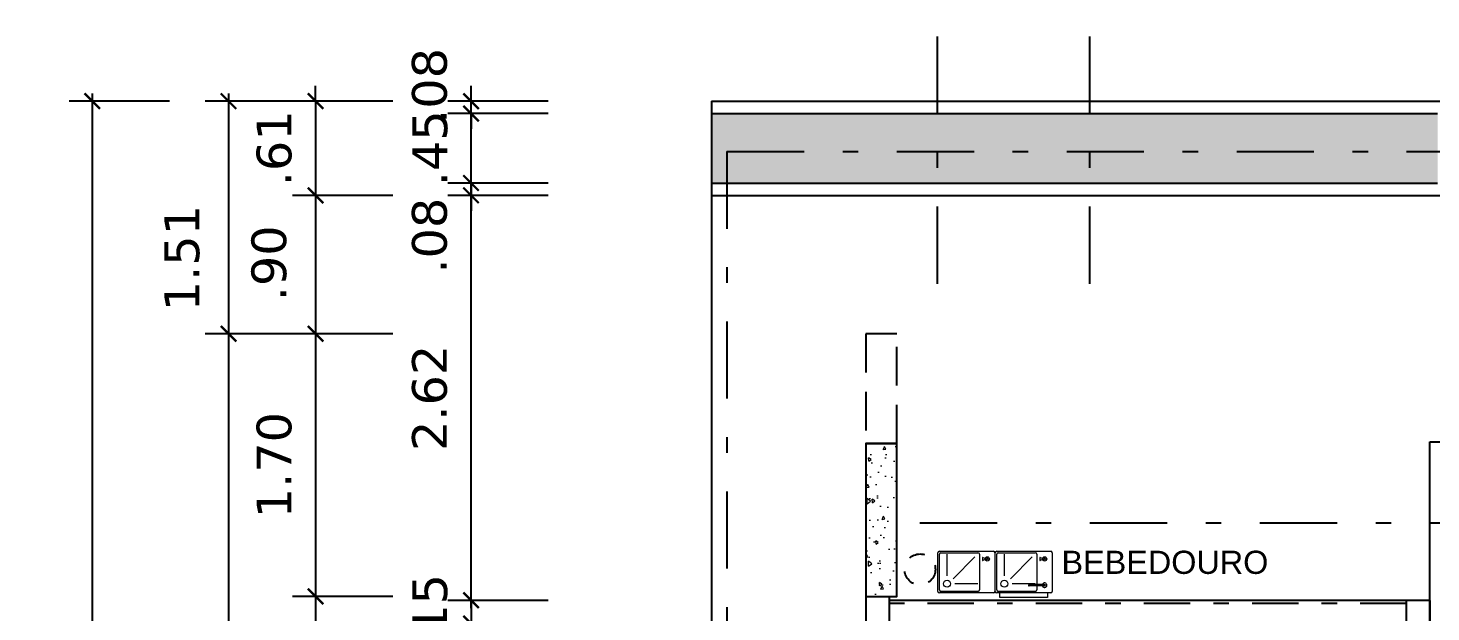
# Model space of a CAD drawing. Header units: inches. Extents: x -64 to 509, y -100 to 268.
# Drawn here: x 63.91 to 72.99, y 3.25 to 7.03 of the extents above; entities that cross this region are included whole.
import ezdxf
from ezdxf.enums import TextEntityAlignment as Align

# ---------------------------------------------------------------- set-up
doc = ezdxf.new("R2010")
doc.units = ezdxf.units.IN
doc.header["$MEASUREMENT"] = 0
doc.header["$PDMODE"] = 35
for name, pattern in [('DASHDOT2', [0.5, 0.25, -0.125, 0, -0.125]), ('DASHDOTX2', [2, 1, -0.5, 0, -0.5]), ('HIDDEN', [0.375, 0.25, -0.125]), ('HIDDEN2', [0.1875, 0.125, -0.0625])]:
    doc.linetypes.add(name, pattern=pattern)
for name, color, linetype in [('A-01', 1, 'Continuous'), ('ARQ_ESTRUTURA', 5, 'Continuous'), ('ARQ_REBOCO', 4, 'Continuous'), ('COTA', 1, 'Continuous'), ('Nivel', 2, 'Continuous'), ('PAREDE', 4, 'Continuous'), ('PISOS', 8, 'Continuous'), ('PROJ COBERTA', 8, 'DASHDOTX2'), ('PROJEÇÃO', 8, 'HIDDEN'), ('VISTA1', 1, 'Continuous')]:
    doc.layers.add(name, color=color, linetype=linetype)
doc.layers.add('BANHEIRO', color=1, linetype='Continuous', lineweight=20)
doc.layers.add('HAT', color=8, linetype='Continuous', lineweight=15)
doc.styles.add('AMB125', font='verdana.ttf')
doc.styles.add('ARIAL', font='arial.ttf')
doc.dimstyles.new('COTA125$0', dxfattribs={"dimtxt": 0.225, "dimasz": 0.1, "dimexe": 0.15, "dimexo": 0.5, "dimgap": 0.15, "dimtad": 1, "dimzin": 4, "dimdsep": 46, "dimtxsty": 'AMB125', "dimblk": 'ARCHTICK', "dimcen": -0.1, "dimdle": 0.05, "dimclrd": 256, "dimclre": 256, "dimclrt": 3, "dimadec": 0, "dimazin": 0, "dimtfac": 1, "dimtix": 1, "dimtmove": 2, "dimatfit": 3, "dimldrblk": 'OPEN30', "dimfxl": 0.5, "dimfxlon": 1, "dimtvp": 0.5, "dimtfillclr": 2, "dimtolj": 1, "dimtzin": 4, "dimarcsym": 0})

# ---------------------------------------------------------------- blocks, each defined once
blk = doc.blocks.new('_ArchTick')
at = {"color": 0, "linetype": 'ByBlock', "const_width": 0.15}
blk.add_lwpolyline([(-0.5, -0.5), (0.5, 0.5)], dxfattribs=at)
blk = doc.blocks.new('*D164')
at = {"layer": 'COTA', "lineweight": -2, "transparency": 16777216}
for p, q in [((69.3303, 8.808), (69.3303, 9.458)), ((69.5303, 8.808), (69.5303, 9.458)), ((69.3303, 9.308), (69.2303, 9.308)), ((69.3303, 9.308), (69.5303, 9.308)), ((69.5303, 9.308), (69.6303, 9.308))]:
    blk.add_line(p, q, dxfattribs=at)
at = {"layer": 'DEFPOINTS', "color": 0, "transparency": 16777216}
for p in [(69.5303, 9.308), (69.3303, 5.0504), (69.5303, 5.0504)]:
    blk.add_point(p, dxfattribs=at)
at = {"layer": 'COTA', "lineweight": -2, "transparency": 16777216, "xscale": 0.1, "yscale": 0.1, "zscale": 0.1}
blk.add_blockref('_ArchTick', (69.3303, 9.308), dxfattribs=at)
at = {"layer": 'COTA', "lineweight": -2, "transparency": 16777216, "xscale": 0.1, "yscale": 0.1, "zscale": 0.1, "rotation": 180}
blk.add_blockref('_ArchTick', (69.5303, 9.308), dxfattribs=at)
at = {"layer": 'COTA', "color": 2, "transparency": 16777216, "insert": (69.4303, 9.5752), "char_height": 0.225, "attachment_point": 5, "style": 'AMB125'}
blk.add_mtext('\\A1;.20', dxfattribs=at)
blk = doc.blocks.new('_Open30')
at = {"color": 0, "linetype": 'ByBlock', "lineweight": -2}
for p, q in [((-1, 0.268), (0, 0)), ((0, 0), (-1, -0.268)), ((0, 0), (-1, 0))]:
    blk.add_line(p, q, dxfattribs=at)
blk = doc.blocks.new('*D142')
at = {"layer": 'COTA', "lineweight": -2, "transparency": 16777216}
for p, q in [((68.3303, 8.808), (68.3303, 9.458)), ((69.3303, 8.808), (69.3303, 9.458)), ((69.3803, 9.308), (68.2803, 9.308))]:
    blk.add_line(p, q, dxfattribs=at)
at = {"layer": 'DEFPOINTS', "color": 0, "transparency": 16777216}
for p in [(68.3303, 9.308), (68.3303, 6.4754), (69.3303, 5.0504)]:
    blk.add_point(p, dxfattribs=at)
at = {"layer": 'COTA', "lineweight": -2, "transparency": 16777216, "xscale": 0.1, "yscale": 0.1, "zscale": 0.1, "rotation": 180}
blk.add_blockref('_ArchTick', (68.3303, 9.308), dxfattribs=at)
at = {"layer": 'COTA', "lineweight": -2, "transparency": 16777216, "xscale": 0.1, "yscale": 0.1, "zscale": 0.1}
blk.add_blockref('_ArchTick', (69.3303, 9.308), dxfattribs=at)
at = {"layer": 'COTA', "color": 2, "transparency": 16777216, "insert": (68.8303, 9.5751), "char_height": 0.225, "attachment_point": 5, "style": 'AMB125'}
blk.add_mtext('\\A1;1.00', dxfattribs=at)
blk = doc.blocks.new('*D130')
at = {"layer": 'COTA', "lineweight": -2, "transparency": 16777216}
for p, q in [((66.7748, 3.3254), (66.7748, 3.4254)), ((67.2748, 3.3254), (66.6248, 3.3254)), ((66.7748, 3.3254), (66.7748, 3.1754)), ((67.2748, 3.1754), (66.6248, 3.1754)), ((66.7748, 3.1754), (66.7748, 3.0754))]:
    blk.add_line(p, q, dxfattribs=at)
at = {"layer": 'DEFPOINTS', "color": 0, "transparency": 16777216}
for p in [(72.9803, 3.3254), (66.7748, 3.1754), (72.8303, 3.1754)]:
    blk.add_point(p, dxfattribs=at)
at = {"layer": 'COTA', "lineweight": -2, "transparency": 16777216, "xscale": 0.1, "yscale": 0.1, "zscale": 0.1}
for p, rotation in [((66.7748, 3.3254), 270), ((66.7748, 3.1754), 90)]:
    blk.add_blockref('_ArchTick', p, dxfattribs=dict(at, rotation=rotation))
at = {"layer": 'COTA', "color": 2, "transparency": 16777216, "insert": (66.5096, 3.2504), "char_height": 0.225, "attachment_point": 5, "rotation": 90, "style": 'AMB125'}
blk.add_mtext('\\A1;.15', dxfattribs=at)
blk = doc.blocks.new('*D30')
at = {"layer": 'COTA', "lineweight": -2, "transparency": 16777216}
for p, q in [((72.9803, 8.808), (72.9803, 9.458)), ((75.3303, 8.808), (75.3303, 9.458)), ((72.9303, 9.308), (75.3803, 9.308))]:
    blk.add_line(p, q, dxfattribs=at)
at = {"layer": 'DEFPOINTS', "color": 0, "transparency": 16777216}
for p in [(75.3303, 9.308), (75.3303, 6.0504), (72.9803, 3.3254)]:
    blk.add_point(p, dxfattribs=at)
at = {"layer": 'COTA', "lineweight": -2, "transparency": 16777216, "xscale": 0.1, "yscale": 0.1, "zscale": 0.1, "rotation": 180}
blk.add_blockref('_ArchTick', (72.9803, 9.308), dxfattribs=at)
at = {"layer": 'COTA', "lineweight": -2, "transparency": 16777216, "xscale": 0.1, "yscale": 0.1, "zscale": 0.1}
blk.add_blockref('_ArchTick', (75.3303, 9.308), dxfattribs=at)
at = {"layer": 'COTA', "color": 2, "transparency": 16777216, "insert": (74.1553, 9.5752), "char_height": 0.225, "attachment_point": 5, "style": 'AMB125'}
blk.add_mtext('\\A1;2.35', dxfattribs=at)
blk = doc.blocks.new('*D31')
at = {"layer": 'COTA', "lineweight": -2, "transparency": 16777216}
for p, q in [((69.5303, 8.808), (69.5303, 9.458)), ((72.9803, 8.808), (72.9803, 9.458)), ((69.4803, 9.308), (73.0303, 9.308))]:
    blk.add_line(p, q, dxfattribs=at)
at = {"layer": 'DEFPOINTS', "color": 0, "transparency": 16777216}
for p in [(72.9803, 9.308), (69.5303, 5.0504), (72.9803, 3.3254)]:
    blk.add_point(p, dxfattribs=at)
at = {"layer": 'COTA', "lineweight": -2, "transparency": 16777216, "xscale": 0.1, "yscale": 0.1, "zscale": 0.1, "rotation": 180}
blk.add_blockref('_ArchTick', (69.5303, 9.308), dxfattribs=at)
at = {"layer": 'COTA', "lineweight": -2, "transparency": 16777216, "xscale": 0.1, "yscale": 0.1, "zscale": 0.1}
blk.add_blockref('_ArchTick', (72.9803, 9.308), dxfattribs=at)
at = {"layer": 'COTA', "color": 2, "transparency": 16777216, "insert": (71.2553, 9.5752), "char_height": 0.225, "attachment_point": 5, "style": 'AMB125'}
blk.add_mtext('\\A1;3.45', dxfattribs=at)
blk = doc.blocks.new('*D62')
at = {"layer": 'COTA', "lineweight": -2, "transparency": 16777216}
for p, q in [((65.7685, 5.9957), (65.7685, 5.0004)), ((66.2685, 5.9457), (65.6185, 5.9457)), ((66.2685, 5.0504), (65.6185, 5.0504))]:
    blk.add_line(p, q, dxfattribs=at)
at = {"layer": 'DEFPOINTS', "color": 0, "transparency": 16777216}
for p in [(68.3303, 5.9457), (65.7685, 5.0504), (69.3303, 5.0504)]:
    blk.add_point(p, dxfattribs=at)
at = {"layer": 'COTA', "lineweight": -2, "transparency": 16777216, "xscale": 0.1, "yscale": 0.1, "zscale": 0.1}
for p, rotation in [((65.7685, 5.9457), 90), ((65.7685, 5.0504), 270)]:
    blk.add_blockref('_ArchTick', p, dxfattribs=dict(at, rotation=rotation))
at = {"layer": 'COTA', "color": 2, "transparency": 16777216, "insert": (65.468, 5.5063), "char_height": 0.225, "attachment_point": 5, "rotation": 90, "style": 'AMB125'}
blk.add_mtext('\\A1;.90', dxfattribs=at)
blk = doc.blocks.new('*D63')
at = {"layer": 'COTA', "lineweight": -2, "transparency": 16777216}
for p, q in [((65.7685, 5.1004), (65.7685, 3.3004)), ((66.2685, 5.0504), (65.6185, 5.0504)), ((66.2685, 3.3504), (65.6185, 3.3504))]:
    blk.add_line(p, q, dxfattribs=at)
at = {"layer": 'DEFPOINTS', "color": 0, "transparency": 16777216}
for p in [(69.3303, 5.0504), (65.7685, 3.3504), (68.4303, 3.3504)]:
    blk.add_point(p, dxfattribs=at)
at = {"layer": 'COTA', "lineweight": -2, "transparency": 16777216, "xscale": 0.1, "yscale": 0.1, "zscale": 0.1}
for p, rotation in [((65.7685, 5.0504), 90), ((65.7685, 3.3504), 270)]:
    blk.add_blockref('_ArchTick', p, dxfattribs=dict(at, rotation=rotation))
at = {"layer": 'COTA', "color": 2, "transparency": 16777216, "insert": (65.5014, 4.2004), "char_height": 0.225, "attachment_point": 5, "rotation": 90, "style": 'AMB125'}
blk.add_mtext('\\A1;1.70', dxfattribs=at)
blk = doc.blocks.new('*D64')
at = {"layer": 'COTA', "lineweight": -2, "transparency": 16777216}
for p, q in [((65.7685, 3.4004), (65.7685, -17.0998)), ((66.2685, 3.3504), (65.6185, 3.3504)), ((66.2685, -17.0498), (65.6185, -17.0498))]:
    blk.add_line(p, q, dxfattribs=at)
at = {"layer": 'DEFPOINTS', "color": 0, "transparency": 16777216}
for p in [(68.4303, 3.3504), (65.7685, -17.0498), (68.4303, -17.0498)]:
    blk.add_point(p, dxfattribs=at)
at = {"layer": 'COTA', "lineweight": -2, "transparency": 16777216, "xscale": 0.1, "yscale": 0.1, "zscale": 0.1}
for p, rotation in [((65.7685, 3.3504), 90), ((65.7685, -17.0498), 270)]:
    blk.add_blockref('_ArchTick', p, dxfattribs=dict(at, rotation=rotation))
at = {"layer": 'COTA', "color": 2, "transparency": 16777216, "insert": (65.5013, -6.8497), "char_height": 0.225, "attachment_point": 5, "rotation": 90, "style": 'AMB125'}
blk.add_mtext('\\A1;20.40', dxfattribs=at)
blk = doc.blocks.new('*D65')
at = {"layer": 'COTA', "lineweight": -2, "transparency": 16777216}
for p, q in [((65.705, 6.5554), (65.055, 6.5554)), ((65.205, 6.6054), (65.205, 5.0004)), ((65.705, 5.0504), (65.055, 5.0504))]:
    blk.add_line(p, q, dxfattribs=at)
at = {"layer": 'DEFPOINTS', "color": 0, "transparency": 16777216}
for p in [(68.3303, 6.5554), (65.205, 5.0504), (69.3303, 5.0504)]:
    blk.add_point(p, dxfattribs=at)
at = {"layer": 'COTA', "lineweight": -2, "transparency": 16777216, "xscale": 0.1, "yscale": 0.1, "zscale": 0.1}
for p, rotation in [((65.205, 6.5554), 90), ((65.205, 5.0504), 270)]:
    blk.add_blockref('_ArchTick', p, dxfattribs=dict(at, rotation=rotation))
at = {"layer": 'COTA', "color": 2, "transparency": 16777216, "insert": (64.9051, 5.5397), "char_height": 0.225, "attachment_point": 5, "rotation": 90, "style": 'AMB125'}
blk.add_mtext('\\A1;1.51', dxfattribs=at)
blk = doc.blocks.new('*D66')
at = {"layer": 'COTA', "lineweight": -2, "transparency": 16777216}
for p, q in [((65.205, 5.1004), (65.205, -18.7996)), ((65.705, 5.0504), (65.055, 5.0504)), ((65.705, -18.7496), (65.055, -18.7496))]:
    blk.add_line(p, q, dxfattribs=at)
at = {"layer": 'DEFPOINTS', "color": 0, "transparency": 16777216}
for p in [(69.3303, 5.0504), (65.205, -18.7496), (69.3303, -18.7496)]:
    blk.add_point(p, dxfattribs=at)
at = {"layer": 'COTA', "lineweight": -2, "transparency": 16777216, "xscale": 0.1, "yscale": 0.1, "zscale": 0.1}
for p, rotation in [((65.205, 5.0504), 90), ((65.205, -18.7496), 270)]:
    blk.add_blockref('_ArchTick', p, dxfattribs=dict(at, rotation=rotation))
at = {"layer": 'COTA', "color": 2, "transparency": 16777216, "insert": (64.9374, -6.8496), "char_height": 0.225, "attachment_point": 5, "rotation": 90, "style": 'AMB125'}
blk.add_mtext('\\A1;23.80', dxfattribs=at)
blk = doc.blocks.new('corte')
at = {"layer": 'A-01', "color": 4}
for p, q in [((0, 0.6935), (0, -0.6935)), ((0, 0.6935), (0.6935, 0)), ((0, -0.6935), (0.6935, 0))]:
    blk.add_line(p, q, dxfattribs=at)
at = {"layer": 'A-01', "color": 4, "linetype": 'DASHDOT2', "ltscale": 2}
blk.add_line((0, -6.1383), (0, -0.4904), dxfattribs=at)
at = {"layer": 'A-01', "color": 2}
for points in [[(0.227, 0.4471), (0.1871, 0.487), (0.1902, 0.4594), (0.1533, 0.5239), (0.1564, 0.4778), (0.1103, 0.567), (0.1226, 0.484), (0.0673, 0.61), (0.0857, 0.4932), (0.0212, 0.6592), (0.0488, 0.4993), (0.0181, 0.5701), (0.0212, 0.5055)], [(0.6726, 0.0012), (0.6419, 0.035), (0.6603, -0.0142), (0.5743, 0.1027), (0.6357, -0.0357), (0.4974, 0.1796), (0.6111, -0.0634), (0.4452, 0.2287), (0.5835, -0.088), (0.5005, 0.0381), (0.562, -0.1126), (0.4974, -0.0265), (0.5435, -0.1372), (0.4913, -0.0757), (0.522, -0.1525), (0.4882, -0.1187), (0.5036, -0.1679), (0.479, -0.1525), (0.4913, -0.1894), (0.4667, -0.1741), (0.4729, -0.2048), (0.4575, -0.1987), (0.4575, -0.2202), (0.4452, -0.2202), (0.4391, -0.2417)], [(0.224, -0.4539), (0.2147, -0.4508), (0.2086, -0.4692), (0.1902, -0.46), (0.184, -0.4938), (0.1625, -0.4754), (0.1687, -0.5092), (0.1379, -0.4815), (0.1502, -0.5246), (0.1011, -0.4846), (0.1318, -0.5461), (0.0703, -0.4908), (0.1072, -0.5707), (0.0396, -0.4969), (0.0857, -0.5953), (0.0089, -0.5092), (0.0611, -0.6138), (0.0089, -0.5707), (0.0427, -0.6353), (0.0119, -0.6138), (0.0212, -0.6537)]]:
    blk.add_lwpolyline(points, dxfattribs=at)
at = {"layer": 'A-01', "color": 4}
blk.add_circle((0, 0), 0.4904, dxfattribs=at)
blk = doc.blocks.new('*D386')
at = {"layer": 'COTA', "lineweight": -2, "transparency": 16777216}
for p, q in [((65.7685, 6.5554), (65.7685, 6.6554)), ((66.2685, 6.5554), (65.6185, 6.5554)), ((65.7685, 6.5554), (65.7685, 5.9457)), ((66.2685, 5.9457), (65.6185, 5.9457)), ((65.7685, 5.9457), (65.7685, 5.8457))]:
    blk.add_line(p, q, dxfattribs=at)
at = {"layer": 'DEFPOINTS', "color": 0, "transparency": 16777216}
for p in [(68.3303, 6.5554), (65.7685, 5.9457), (68.3303, 5.9457)]:
    blk.add_point(p, dxfattribs=at)
at = {"layer": 'COTA', "lineweight": -2, "transparency": 16777216, "xscale": 0.1, "yscale": 0.1, "zscale": 0.1}
for p, rotation in [((65.7685, 6.5554), 270), ((65.7685, 5.9457), 90)]:
    blk.add_blockref('_ArchTick', p, dxfattribs=dict(at, rotation=rotation))
at = {"layer": 'COTA', "color": 2, "transparency": 16777216, "insert": (65.5015, 6.2505), "char_height": 0.225, "attachment_point": 5, "rotation": 90, "style": 'AMB125'}
blk.add_mtext('\\A1;.61', dxfattribs=at)
blk = doc.blocks.new('*D387')
at = {"layer": 'COTA', "lineweight": -2, "transparency": 16777216}
for p, q in [((66.7748, 3.2754), (66.7748, 5.9957)), ((67.2748, 5.9457), (66.6248, 5.9457)), ((67.2748, 3.3254), (66.6248, 3.3254))]:
    blk.add_line(p, q, dxfattribs=at)
at = {"layer": 'DEFPOINTS', "color": 0, "transparency": 16777216}
for p in [(66.7748, 5.9457), (68.3303, 5.9457), (72.9803, 3.3254)]:
    blk.add_point(p, dxfattribs=at)
at = {"layer": 'COTA', "lineweight": -2, "transparency": 16777216, "xscale": 0.1, "yscale": 0.1, "zscale": 0.1}
for p, rotation in [((66.7748, 5.9457), 90), ((66.7748, 3.3254), 270)]:
    blk.add_blockref('_ArchTick', p, dxfattribs=dict(at, rotation=rotation))
at = {"layer": 'COTA', "color": 2, "transparency": 16777216, "insert": (66.5076, 4.6355), "char_height": 0.225, "attachment_point": 5, "rotation": 90, "style": 'AMB125'}
blk.add_mtext('\\A1;2.62', dxfattribs=at)
blk = doc.blocks.new('*D397')
at = {"layer": 'COTA', "lineweight": -2, "transparency": 16777216}
for p, q in [((66.7748, 6.0257), (66.7748, 6.1257)), ((67.2748, 6.0257), (66.6248, 6.0257)), ((66.7748, 5.9457), (66.7748, 6.0257)), ((67.2748, 5.9457), (66.6248, 5.9457)), ((66.7748, 5.9457), (66.7748, 5.8457))]:
    blk.add_line(p, q, dxfattribs=at)
at = {"layer": 'DEFPOINTS', "color": 0, "transparency": 16777216}
for p in [(66.7748, 6.0257), (68.3303, 6.0257), (68.3303, 5.9457)]:
    blk.add_point(p, dxfattribs=at)
at = {"layer": 'COTA', "lineweight": -2, "transparency": 16777216, "xscale": 0.1, "yscale": 0.1, "zscale": 0.1}
for p, rotation in [((66.7748, 6.0257), 270), ((66.7748, 5.9457), 90)]:
    blk.add_blockref('_ArchTick', p, dxfattribs=dict(at, rotation=rotation))
at = {"layer": 'COTA', "color": 2, "transparency": 16777216, "insert": (66.5072, 5.6851), "char_height": 0.225, "attachment_point": 5, "rotation": 90, "style": 'AMB125'}
blk.add_mtext('\\A1;.08', dxfattribs=at)
blk = doc.blocks.new('*D398')
at = {"layer": 'COTA', "lineweight": -2, "transparency": 16777216}
for p, q in [((66.7748, 6.4754), (66.7748, 6.5754)), ((67.2748, 6.4754), (66.6248, 6.4754)), ((66.7748, 6.0257), (66.7748, 6.4754)), ((67.2748, 6.0257), (66.6248, 6.0257)), ((66.7748, 6.0257), (66.7748, 5.9257))]:
    blk.add_line(p, q, dxfattribs=at)
at = {"layer": 'DEFPOINTS', "color": 0, "transparency": 16777216}
for p in [(66.7748, 6.4754), (68.3303, 6.4754), (68.3303, 6.0257)]:
    blk.add_point(p, dxfattribs=at)
at = {"layer": 'COTA', "lineweight": -2, "transparency": 16777216, "xscale": 0.1, "yscale": 0.1, "zscale": 0.1}
for p, rotation in [((66.7748, 6.4754), 270), ((66.7748, 6.0257), 90)]:
    blk.add_blockref('_ArchTick', p, dxfattribs=dict(at, rotation=rotation))
at = {"layer": 'COTA', "color": 2, "transparency": 16777216, "insert": (66.51, 6.2505), "char_height": 0.225, "attachment_point": 5, "rotation": 90, "style": 'AMB125'}
blk.add_mtext('\\A1;.45', dxfattribs=at)
blk = doc.blocks.new('*D399')
at = {"layer": 'COTA', "lineweight": -2, "transparency": 16777216}
for p, q in [((66.7748, 6.5554), (66.7748, 6.6554)), ((67.2748, 6.5554), (66.6248, 6.5554)), ((66.7748, 6.4754), (66.7748, 6.5554)), ((67.2748, 6.4754), (66.6248, 6.4754)), ((66.7748, 6.4754), (66.7748, 6.3754))]:
    blk.add_line(p, q, dxfattribs=at)
at = {"layer": 'DEFPOINTS', "color": 0, "transparency": 16777216}
for p in [(66.7748, 6.5554), (68.3303, 6.5554), (68.3303, 6.4754)]:
    blk.add_point(p, dxfattribs=at)
at = {"layer": 'COTA', "lineweight": -2, "transparency": 16777216, "xscale": 0.1, "yscale": 0.1, "zscale": 0.1}
for p, rotation in [((66.7748, 6.5554), 270), ((66.7748, 6.4754), 90)]:
    blk.add_blockref('_ArchTick', p, dxfattribs=dict(at, rotation=rotation))
at = {"layer": 'COTA', "color": 2, "transparency": 16777216, "insert": (66.5072, 6.6541), "char_height": 0.225, "attachment_point": 5, "rotation": 90, "style": 'AMB125'}
blk.add_mtext('\\A1;.08', dxfattribs=at)
blk = doc.blocks.new('A$C164B22D6')
for p, q in [((-0.36, 0.01), (-0.36, 0.26)), ((-0.35, 0.27), (0, 0.27)), ((-0.35, 0.02), (-0.35, 0.25)), ((-0.34, 0.26), (-0.1, 0.26)), ((-0.3, 0.11), (-0.3, 0.25)), ((-0.1196, 0.233), (-0.261, 0.0916)), ((-0.09, 0.25), (-0.09, 0.02)), ((-0.07, 0.2286), (-0.07, 0.2114)), ((-0.0687, 0.2296), (-0.0534, 0.2245)), ((-0.0534, 0.2155), (-0.0687, 0.2104)), ((0.01, 0.26), (0.01, 0.01)), ((0.011, 0.01), (0.011, 0.26)), ((0.021, 0.27), (0.371, 0.27)), ((0.021, 0.02), (0.021, 0.25)), ((0.031, 0.26), (0.271, 0.26)), ((0.071, 0.11), (0.071, 0.25)), ((0.2514, 0.233), (0.11, 0.0916)), ((0.281, 0.25), (0.281, 0.055)), ((0.301, 0.2286), (0.301, 0.2114)), ((0.3023, 0.2296), (0.3176, 0.2245)), ((0.3176, 0.2155), (0.3023, 0.2104)), ((0.381, 0.26), (0.381, 0.01)), ((0, 0), (-0.35, 0)), ((-0.1, 0.01), (-0.34, 0.01)), ((-0.1, 0.06), (-0.25, 0.06)), ((0.041, 0), (0.021, 0)), ((0.271, 0.01), (0.031, 0.01)), ((0.041, -0.03), (0.041, 0)), ((0.351, 0), (0.041, 0)), ((0.271, 0.06), (0.121, 0.06)), ((0.331, 0.055), (0.231, 0.055)), ((0.331, 0.045), (0.231, 0.045)), ((0.281, 0.045), (0.281, 0.02)), ((0.371, 0), (0.351, 0)), ((0.351, 0), (0.351, -0.03)), ((0.351, -0.03), (0.041, -0.03))]:
    blk.add_line(p, q)
for centre, radius in [((-0.04, 0.22), 0.0142), ((-0.04, 0.22), 0.00596), ((0.331, 0.22), 0.0142), ((0.331, 0.22), 0.00596), ((-0.3, 0.06), 0.0223), ((0.071, 0.06), 0.0223)]:
    blk.add_circle(centre, radius)
for centre, radius, start, end in [((-0.35, 0.26), 0.01, 90, 180), ((-0.34, 0.25), 0.01, 90, 180), ((-0.1, 0.25), 0.01, 0, 90), ((-0.069, 0.2286), 0.001, 71.56505, 180), ((-0.069, 0.2114), 0.001, 180, 288.43495), ((0, 0.26), 0.01, 0, 90), ((0.021, 0.26), 0.01, 90, 180), ((0.031, 0.25), 0.01, 90, 180), ((0.271, 0.25), 0.01, 0, 90), ((0.302, 0.2286), 0.001, 71.56505, 180), ((0.302, 0.2114), 0.001, 180, 288.43495), ((0.371, 0.26), 0.01, 0, 90), ((-0.35, 0.01), 0.01, 180, 270), ((-0.34, 0.02), 0.01, 180, 270), ((-0.1, 0.02), 0.01, 270, 0), ((0, 0.01), 0.01, 270, 0), ((0.021, 0.01), 0.01, 180, 270), ((0.031, 0.02), 0.01, 180, 270), ((0.231, 0.05), 0.005, 90, 270), ((0.271, 0.02), 0.01, 270, 0), ((0.331, 0.05), 0.0147, 199.9134, 160.0866), ((0.331, 0.05), 0.00499, 270, 90), ((0.371, 0.01), 0.01, 270, 0)]:
    blk.add_arc(centre, radius, start, end)
blk = doc.blocks.new('*D484')
at = {"layer": 'COTA', "lineweight": -2, "transparency": 16777216}
for p, q in [((64.823, 6.5554), (64.173, 6.5554)), ((64.323, 6.6054), (64.323, -20.3046)), ((64.823, -20.2546), (64.173, -20.2546))]:
    blk.add_line(p, q, dxfattribs=at)
at = {"layer": 'DEFPOINTS', "color": 0, "transparency": 16777216}
for p in [(67.2748, 6.5554), (64.323, -20.2546), (68.3303, -20.2546)]:
    blk.add_point(p, dxfattribs=at)
at = {"layer": 'COTA', "lineweight": -2, "transparency": 16777216, "xscale": 0.1, "yscale": 0.1, "zscale": 0.1}
for p, rotation in [((64.323, 6.5554), 90), ((64.323, -20.2546), 270)]:
    blk.add_blockref('_ArchTick', p, dxfattribs=dict(at, rotation=rotation))
at = {"layer": 'COTA', "color": 2, "transparency": 16777216, "insert": (64.0553, -6.8496), "char_height": 0.225, "attachment_point": 5, "rotation": 90, "style": 'AMB125'}
blk.add_mtext('\\A1;26.81', dxfattribs=at)

msp = doc.modelspace()

# ---------------------------------------------------------------- hatches: boundary and pattern name
at = {"layer": 'HAT'}
h = msp.add_hatch(dxfattribs=at)
h.set_pattern_fill('GRAVEL,_O', color=256, scale=0.2, double=1)
h.set_pattern_definition([(131.9872, (0.144, -13.899267), (-1.5999996464, 1.8000002683), [0.0269072, -2.6638176]), (175.0303, (0.126, -13.879267), (2.4000002103, -0.1999982614), [0.0461736, -4.571185]), (227.4896, (0.08, -13.875267), (1.9999981437, 2.2000017348), [0.0325576, -3.2232064]), (92.7263, (0.002, -13.825267), (0.19999920355, -4.000000059), [0.0420476, -4.1627116]), (67.1663, (0, -13.783267), (-1.0000019811, -2.39999928236), [0.041231, -4.0818746]), (2.7263, (0.016, -13.745267), (-4.000000059, -0.19999920355), [0.0420476, -4.1627116]), (322.3058, (0.058, -13.743267), (-2.6000014691, 1.99999808103), [0.0556058, -5.5049698]), (287.7447, (0.102, -13.777267), (1.40000215254, -4.39999924625), [0.0524976, -5.1972642]), (238.5704, (0.118, -13.827267), (-1.6000016468, -2.5999990073), [0.04219, -4.1768146]), (184.7636, (0.096, -13.863267), (2.2000001893, 0.1999983065), [0.0481664, -2.3601526]), (137.6026, (0.048, -13.867267), (-2.4000014702, 2.1999984164), [0.0622896, -6.166675]), (221.1859, (0.2, -13.823267), (-1.4000005894, -1.1999994627), [0.0212602, -2.1047688]), (188.5308, (0.184, -13.837267), (2.599999657, 0.400001582), [0.0404474, -4.0043022]), (135, (0.144, -13.84327), (-2e-17, 0.20000006), [0.0282842, -0.2545584]), (156.8014, (0.13, -13.867267), (0.999999946, -0.400000265), [0.0152316, -1.507923]), (68.1986, (0.116, -13.861267), (-0.199999982, -0.600000055), [0.0215406, -1.0554924]), (329.0362, (0.124, -13.841267), (0.599999604, -0.400000497), [0.0349858, -1.1312046]), (198.4349, (0.154, -13.85927), (0.400000087, 0.19999968), [0.0252982, -0.6071574]), (343.6105, (0, -13.861267), (2.0000004397, -0.599998542), [0.03544, -3.508569]), (289.6538, (0.034, -13.871267), (-0.7999990495, 2.2000004271), [0.0297322, -2.9434816]), (66.8014, (0.154, -13.899267), (-0.400000265, -0.999999946), [0.030463, -1.4926916]), (16.3895, (0.166, -13.871267), (-2.0000004397, -0.599998542), [0.03544, -3.508569]), (20.556, (0, -13.737267), (-1.000000369, -0.3999991993), [0.034176, -1.6746248]), (65.2249, (0.032, -13.725267), (-0.9999984378, -2.2000006844), [0.0286356, -2.8349286]), (293.1986, (0.156, -13.699267), (0.400000265, -0.999999946), [0.030463, -1.4926916]), (342.646, (0.168, -13.727267), (-2.6000004038, 0.7999989005), [0.0335262, -3.3190848]), (290.556, (0.058, -13.699267), (-0.3999991993, 1.000000369), [0.017088, -1.6917128]), (258.6901, (0.144, -13.699267), (-0.199999526, -0.80000015), [0.010198, -1.0096058]), (194.0362, (0.142, -13.709267), (0.60000011, 0.199999611), [0.041231, -0.78339]), (173.991, (0.102, -13.719267), (1.9999999502, -0.1999998635), [0.03821, -3.7827846]), (56.3099, (0.124, -13.823267), (-0.200000267, -0.399999912), [0.0288444, -0.6922658]), (6.8428, (0.14, -13.799267), (3.3999998731, 0.4000015996), [0.0503588, -4.9855126]), (299.0546, (0.19, -13.793267), (-0.8000000054, 1.400000077), [0.0205912, -2.0385348]), (270, (0.2, -13.81127), (-0.2, -0.2), [0.012, -0.188]), (239.7436, (0.098, -13.725267), (0.7999989774, 1.4000004912), [0.0277848, -2.750704]), (311.9872, (0.084, -13.749267), (1.5999996464, -1.8000002683), [0.0538144, -2.6369104]), (0, (0.12, -13.78927), (0.2, -0.2), [0.052, -0.148]), (34.6952, (0.172, -13.789267), (-1.9999988518, -1.4000017219), [0.0316228, -3.1306548]), (105.9454, (0.198, -13.771267), (-0.199999978, 0.800000025), [0.0291204, -1.4269016]), (152.354, (0.19, -13.743267), (-3.79999916144, 2.00000154263), [0.047413, -4.6938948]), (184.5739, (0.148, -13.721267), (-2.60000011166, -0.19999896023), [0.0501598, -4.9658148])])
h.paths.add_polyline_path([(69.7928, 6.2304), (69.7928, 6.0257), (68.4303, 6.0257), (68.4303, 6.2304)], flags=17)
h.paths.add_polyline_path([(69.7928, 6.4754), (69.7928, 6.2304), (68.4303, 6.2304), (68.4303, 6.0257), (68.3303, 6.0257), (68.3303, 6.4754)])
h.paths.add_polyline_path([(70.7795, 6.2304), (70.7795, 6.0257), (69.7928, 6.0257), (69.7928, 6.2304)])
h.paths.add_polyline_path([(70.7795, 6.4754), (70.7795, 6.2304), (69.7928, 6.2304), (69.7928, 6.4754)])
h.paths.add_polyline_path([(73.0303, 6.2304), (73.0303, 6.0257), (70.7795, 6.0257), (70.7795, 6.2304)])
h.paths.add_polyline_path([(73.0303, 6.4754), (73.0303, 6.2304), (70.7795, 6.2304), (70.7795, 6.4754)])
h.paths.add_polyline_path([(76.8382, 6.2304), (76.8382, 6.0257), (75.4303, 6.0257), (75.4303, 6.2304)])
h.paths.add_polyline_path([(76.8382, 6.4754), (76.8382, 6.2304), (75.4303, 6.2304), (75.4303, 6.4754)])
h.paths.add_polyline_path([(103.0303, 6.2304), (103.0303, 6.0257), (76.8382, 6.0257), (76.8382, 6.2304)])
h.paths.add_polyline_path([(103.0303, 6.4754), (103.0303, 6.2304), (76.8382, 6.2304), (76.8382, 6.4754)])
h.paths.add_polyline_path([(106.4303, 6.2304), (106.4303, 6.0257), (105.4303, 6.0257), (105.4303, 6.2304)], flags=17)
h.paths.add_polyline_path([(106.5303, 6.4754), (106.5303, 6.0257), (106.4303, 6.0257), (106.4303, 6.2304), (105.4303, 6.2304), (105.4303, 6.4754)])
h.paths.add_polyline_path([(77.8595, 6.4754), (77.8722, 6.0257), (77.5357, 6.0257), (77.528, 6.4754)])
h = msp.add_hatch(dxfattribs=at)
h.set_pattern_fill('AR-CONC', color=256, scale=0.03, angle=45, style=0)
h.set_pattern_definition([(95, (0, 21.39), (0.1654656, 0.13884212), [0.0225, -0.2475]), (40, (0, 21.39), (-0.18899765, 0.13013044), [0.018, -0.198]), (145.4514, (0.01379, 21.40157), (-0.02353184, 0.2689726), [0.01912206, -0.21034263]), (91.1842, (-0.04243, 21.43243), (0.2615079, 0.1912841), [0.03375, -0.37125]), (141.6356, (-0.02063, 21.44837), (-0.0083697, 0.4049135), [0.0286831, -0.3155139]), (36.1842, (-0.04243, 21.43243), (-0.00837, 0.4049135), [0.027, -0.297]), (66, (-0.0106, 21.44303), (0.21203147, 0.04121474), [0.0225, -0.2475]), (11, (-0.0106, 21.44303), (-0.1022126, 0.2054425), [0.018, -0.198]), (116.4514, (0.00706, 21.44647), (0.1098191, 0.2466572), [0.01912206, -0.21034263]), (82.5, (0, 21.39), (-0.068037956, 0.073196945), [0, -0.1956, 0, -0.201, 0, -0.19875]), (52.5, (0, 21.39), (-0.02786188, 0.13947283), [0, -0.1146, 0, -0.1911, 0, -0.07575]), (12.5, (-0.047305, 21.342695), (0.11802545, 0.10845623), [0, -0.075, 0, -0.234, 0, -0.3105]), (2.5, (-0.06852, 21.32148), (0.102477, 0.14494794), [0, -0.0975, 0, -0.1554, 0, -0.2205])])
h.paths.add_polyline_path([(69.3303, 4.3404), (69.5303, 4.3404), (69.5303, 3.3504), (69.3303, 3.3504)])

# ---------------------------------------------------------------- linework, layer by layer
at = {"layer": 'ARQ_ESTRUTURA', "ltscale": 10}
msp.add_lwpolyline([(69.3303, 3.3504), (69.5303, 3.3504), (69.5303, 4.3404), (69.3303, 4.3404)], close=True, dxfattribs=at)
at = {"layer": 'ARQ_REBOCO', "ltscale": 10}
for p, q in [((69.3303, 3.3504), (69.3303, -17.0498)), ((69.4803, 3.3504), (69.4803, -17.0498)), ((72.9803, 3.3254), (69.4803, 3.3254)), ((72.9803, 3.3254), (72.9803, -0.7746))]:
    msp.add_line(p, q, dxfattribs=at)
at = {"layer": 'PAREDE'}
msp.add_lwpolyline([(69.3303, 3.3504), (69.5303, 3.3504), (69.5303, 4.3404), (69.3303, 4.3404)], close=True, dxfattribs=at)
at = {"layer": 'PISOS'}
for p, q in [((68.3303, 6.5554), (68.3303, -20.2546)), ((68.3303, 6.5554), (106.5303, 6.5554)), ((68.3303, 6.4754), (73.0303, 6.4754)), ((68.3303, 6.0257), (73.0303, 6.0257)), ((68.3303, 5.9457), (106.5303, 5.9457))]:
    msp.add_line(p, q, dxfattribs=at)
at = {"layer": 'PROJ COBERTA', "ltscale": 0.5}
for p, q in [((68.4303, 6.2304), (106.4303, 6.2304)), ((68.4303, 6.2304), (68.4303, -19.9296)), ((68.4303, 6.2304), (106.4303, 6.2304)), ((73.4803, 3.8254), (69.5303, 3.8254))]:
    msp.add_line(p, q, dxfattribs=at)
at = {"layer": 'PROJ COBERTA', "ltscale": 0.3}
msp.add_line((72.8297, 3.3054), (69.4797, 3.3054), dxfattribs=at)
at = {"layer": 'PROJ COBERTA', "linetype": 'HIDDEN2', "ltscale": 0.5}
msp.add_circle((69.6803, 3.5254), 0.1, dxfattribs=at)
at = {"layer": 'PROJEÇÃO'}
msp.add_line((72.8297, 3.1754), (72.8297, 3.3254), dxfattribs=at)
msp.add_lwpolyline([(69.3303, 4.3404), (69.5303, 4.3404), (69.5303, 5.0504), (69.3303, 5.0504)], close=True, dxfattribs=at)
at = {"layer": 'VISTA1'}
for p, q in [((72.9797, 4.3502), (75.2403, 4.3502)), ((72.9797, 2.5502), (72.9797, 4.3502))]:
    msp.add_line(p, q, dxfattribs=at)

# ---------------------------------------------------------------- block references
at = {"xscale": -1}
msp.add_blockref('corte', (69.7928, 11.5123), dxfattribs=at)
msp.add_blockref('corte', (70.7795, 11.5123))
at = {"layer": 'BANHEIRO'}
msp.add_blockref('A$C164B22D6', (70.1558, 3.3732), dxfattribs=at)

# ---------------------------------------------------------------- texts
at = {"layer": 'Nivel', "style": 'ARIAL'}
msp.add_text('BEBEDOURO', height=0.15, dxfattribs=at).set_placement((71.2658, 3.4966), align=Align.CENTER)

# ---------------------------------------------------------------- dimensions: what is measured, and where the dimension line sits
at = {"layer": 'COTA'}
for base, p1, p2, picture, middle in [((68.3303, 9.308), (69.3303, 5.0504), (68.3303, 6.4754), '*D142', (68.8303, 9.5751)), ((69.5303, 9.308), (69.3303, 5.0504), (69.5303, 5.0504), '*D164', (69.4303, 9.5752)), ((72.9803, 9.308), (69.5303, 5.0504), (72.9803, 3.3254), '*D31', (71.2553, 9.5752)), ((75.3303, 9.308), (72.9803, 3.3254), (75.3303, 6.0504), '*D30', (74.1553, 9.5752))]:
    dim = msp.add_linear_dim(base=base, p1=p1, p2=p2, dimstyle='COTA125$0', override={"dimclrt": 2}, dxfattribs=at)
    dim.commit()
    dim.dimension.update_dxf_attribs({"geometry": picture, "text_midpoint": middle})
for base, p1, p2, picture, middle in [((66.7748, 6.5554), (68.3303, 6.4754), (68.3303, 6.5554), '*D399', (66.5072, 6.6541)), ((65.2050263735, 5.0503664883), (68.3302573723, 6.5553664883), (69.3302573723, 5.0503664883), '*D65', (64.9050948512, 5.5396717305)), ((66.7748, 6.0257), (68.3303, 5.9457), (68.3303, 6.0257), '*D397', (66.5072, 5.6851)), ((65.7685, 5.0504), (68.3303, 5.9457), (69.3303, 5.0504), '*D62', (65.468, 5.5063))]:
    dim = msp.add_linear_dim(base=base, p1=p1, p2=p2, angle=90, dimstyle='COTA125$0', override={"dimclrt": 2}, dxfattribs=at)
    dim.commit()
    dim.dimension.update_dxf_attribs({"geometry": picture, "text_midpoint": middle, "dimtype": 160})
for base, p1, p2, picture, middle in [((65.7685, 5.9457), (68.3303, 6.5554), (68.3303, 5.9457), '*D386', (65.5015, 6.2505)), ((64.323, -20.2546), (67.2748, 6.5554), (68.3303, -20.2546), '*D484', (64.0553, -6.8496)), ((66.7748, 6.4754), (68.3303, 6.0257), (68.3303, 6.4754), '*D398', (66.51, 6.2505)), ((66.7748, 5.9457), (72.9803, 3.3254), (68.3303, 5.9457), '*D387', (66.5076, 4.6355)), ((65.205, -18.7496), (69.3303, 5.0504), (69.3303, -18.7496), '*D66', (64.9374, -6.8496)), ((65.7685, 3.3504), (69.3303, 5.0504), (68.4303, 3.3504), '*D63', (65.5014, 4.2004)), ((66.7748, 3.1754), (72.9803, 3.3254), (72.8303, 3.1754), '*D130', (66.5096, 3.2504)), ((65.7685, -17.0498), (68.4303, 3.3504), (68.4303, -17.0498), '*D64', (65.5013, -6.8497))]:
    dim = msp.add_linear_dim(base=base, p1=p1, p2=p2, angle=90, dimstyle='COTA125$0', override={"dimclrt": 2}, dxfattribs=at)
    dim.commit()
    dim.dimension.update_dxf_attribs({"geometry": picture, "text_midpoint": middle})

doc.saveas('drawing.dxf')
